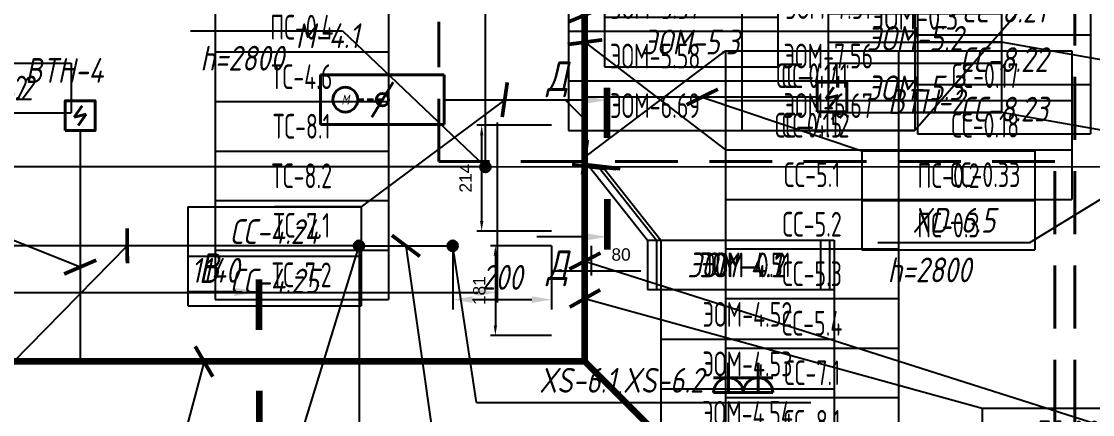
# Model space of a CAD drawing. Header units: millimetres. Extents: x -8189 to 16488, y -6763 to 17206.
# Drawn here: x 11459 to 13625, y 9929 to 10723 of the extents above; entities that cross this region are included whole.
import ezdxf
from ezdxf.enums import TextEntityAlignment as Align

# ---------------------------------------------------------------- set-up
doc = ezdxf.new("R2010")
doc.units = ezdxf.units.MM
doc.linetypes.add('DASHED', pattern=[19.05, 12.7, -6.35])
for name, color, linetype in [('02 Розетки', 7, 'Continuous'), ('03 Стационарное ЭО', 7, 'Continuous'), ('04 Освещение', 7, 'Continuous'), ('05 Слаботочка', 7, 'Continuous'), ('06 Авт-ка климата', 7, 'Continuous'), ('07 Авт-ка общая', 7, 'Continuous'), ('08 Пож. и техн. сигн.', 7, 'Continuous'), ('12 Трассы и коробки 220', 7, 'Continuous'), ('13 Трассы и коробки слаботочки', 7, 'Continuous'), ('14 Лотки', 7, 'Continuous')]:
    doc.layers.add(name, color=color, linetype=linetype)
doc.layers.add('11 Привязка размеры', color=7, linetype='Continuous', plot=False)
doc.styles.add('GOST typeA', font='GOST_A.TTF')
doc.styles.get("Standard").update_dxf_attribs({"font": 'arial.ttf'})
doc.styles.add('ГОСТ-ISOCPEUR', font='isocpeui.ttf', dxfattribs={"width": 0.8})
doc.linetypes.add('220V_LINE', pattern='A,0.2,-0.05,["~220V",Standard,S=0.1,R=0,X=0,Y=-0.05],-0.4,0.1', length=0.75)
doc.dimstyles.new('ISO-25', dxfattribs={"dimtxt": 2.5, "dimasz": 2.5, "dimexe": 1.25, "dimexo": 0.625, "dimtad": 1, "dimtxsty": 'Standard', "dimcen": 2.5, "dimadec": 0, "dimazin": 0, "dimtfac": 1, "dimtmove": 0, "dimatfit": 3, "dimfxl": 1, "dimarcsym": 0})

# ---------------------------------------------------------------- blocks, each defined once
blk = doc.blocks.new('дроссель d100')
at = {"color": 0, "lineweight": -2}
for p, q in [((0, 0), (0, 100)), ((0, 100), (250, 100)), ((250, 100), (250, 0)), ((103.4, 14.7), (146.6, 85.3)), ((250, 0), (0, 0))]:
    blk.add_line(p, q, dxfattribs=at)
at = {"color": 0, "linetype": 'DASHED', "lineweight": -2}
blk.add_line((75, 50), (125, 50), dxfattribs=at)
at = {"color": 0, "lineweight": -2}
for centre, radius in [((50, 50), 25), ((125, 50), 12.5)]:
    blk.add_circle(centre, radius, dxfattribs=at)
at = {"color": 0, "lineweight": -2, "style": 'ГОСТ-ISOCPEUR', "width": 0.8}
blk.add_text('M', height=20, dxfattribs=at).set_placement((50, 50), align=Align.MIDDLE_CENTER)
blk = doc.blocks.new('дымовой')
at = {"color": 0, "lineweight": -2}
for p, q in [((-1.3, 2.5), (-2.11, 1.35)), ((-2.11, 1.35), (-0.89, 1.65)), ((-0.89, 1.65), (-1.71, 0.5))]:
    blk.add_line(p, q, dxfattribs=at)
blk.add_lwpolyline([(-3, 0), (-3, 3), (0, 3), (0, 0)], close=True, dxfattribs=at)
blk = doc.blocks.new('*D135')
at = {"layer": '11 Привязка размеры', "color": 0, "lineweight": -2}
for p, q in [((12331.2, 10270.1), (12331.2, 10141.5)), ((12531.2, 10270.1), (12531.2, 10141.5)), ((12371.2, 10161.5), (12491.2, 10161.5))]:
    blk.add_line(p, q, dxfattribs=at)
at = {"layer": '11 Привязка размеры', "color": 0}
for points in [[(12371.2, 10168.2), (12371.2, 10154.9), (12331.2, 10161.5)], [(12491.2, 10154.9), (12491.2, 10168.2), (12531.2, 10161.5)]]:
    blk.add_solid(points, dxfattribs=at)
at = {"layer": 'Defpoints', "color": 0}
for p in [(12331.2, 10270.1), (12531.2, 10270.1), (12531.2, 10161.5)]:
    blk.add_point(p, dxfattribs=at)
at = {"layer": '11 Привязка размеры', "color": 0, "insert": (12431.2, 10206.5), "char_height": 50, "attachment_point": 5, "style": 'ГОСТ-ISOCPEUR'}
blk.add_mtext('200', dxfattribs=at)
blk = doc.blocks.new('розетка скрытая трехполюсная')
at = {"color": 0, "lineweight": -2}
for p, q in [((0, 0), (0, 3)), ((-1.5, 1.5), (1.5, 1.5)), ((-1.5, 0), (1.5, 0))]:
    blk.add_line(p, q, dxfattribs=at)
blk.add_arc((0, 0), 1.5, 0, 180, dxfattribs=at)
blk = doc.blocks.new('*D152')
at = {"layer": '11 Привязка размеры', "color": 0, "lineweight": -2}
for p, q in [((11281.2, 10518.9), (11281.2, 10155.8)), ((12421.2, 10518.9), (12421.2, 10155.8)), ((11321.2, 10175.8), (12381.2, 10175.8))]:
    blk.add_line(p, q, dxfattribs=at)
at = {"layer": '11 Привязка размеры', "color": 0}
for points in [[(11321.2, 10182.4), (11321.2, 10169.1), (11281.2, 10175.8)], [(12381.2, 10169.1), (12381.2, 10182.4), (12421.2, 10175.8)]]:
    blk.add_solid(points, dxfattribs=at)
at = {"layer": 'Defpoints', "color": 0}
for p in [(11281.2, 10518.9), (12421.2, 10518.9), (12421.2, 10175.8)]:
    blk.add_point(p, dxfattribs=at)
at = {"layer": '11 Привязка размеры', "color": 0, "insert": (11851.2, 10220.8), "char_height": 50, "attachment_point": 5, "style": 'ГОСТ-ISOCPEUR'}
blk.add_mtext('1140', dxfattribs=at)
blk = doc.blocks.new('*T229')
at = {"layer": '02 Розетки', "color": 0, "lineweight": -2}
for p, q in [((0, 0), (350, 0)), ((0, 0), (0, -700)), ((350, 0), (350, -700)), ((0, -100), (350, -100)), ((0, -200), (350, -200)), ((0, -300), (350, -300)), ((0, -400), (350, -400)), ((0, -500), (350, -500)), ((0, -600), (350, -600)), ((0, -700), (350, -700))]:
    blk.add_line(p, q, dxfattribs=at)
at = {"layer": '02 Розетки', "color": 0, "char_height": 50, "width": 330, "attachment_point": 5, "style": 'ГОСТ-ISOCPEUR'}
for s, insert in [('{ЭОМ-6.9}', (175, -50)), ('{ЭОМ-7.1}', (175, -150)), ('{ЭОМ-7.2}', (175, -250)), ('{ЭОМ-7.3}', (175, -350)), ('{ЭОМ-5.1}', (175, -450)), ('{ЭОМ-5.2}', (175, -550)), ('{ЭОМ-5.3}', (175, -650))]:
    blk.add_mtext(s, dxfattribs=dict(at, insert=insert))
blk = doc.blocks.new('*T230')
at = {"layer": '02 Розетки', "color": 0, "lineweight": -2}
for p, q in [((0, 0), (350, 0)), ((0, 0), (0, -700)), ((350, 0), (350, -700)), ((0, -100), (350, -100)), ((0, -200), (350, -200)), ((0, -300), (350, -300)), ((0, -400), (350, -400)), ((0, -500), (350, -500)), ((0, -600), (350, -600)), ((0, -700), (350, -700))]:
    blk.add_line(p, q, dxfattribs=at)
at = {"layer": '02 Розетки', "color": 0, "char_height": 50, "width": 330, "attachment_point": 5, "style": 'ГОСТ-ISOCPEUR'}
for s, insert in [('{ЭОМ-6.9}', (175, -50)), ('{ЭОМ-7.1}', (175, -150)), ('{ЭОМ-7.2}', (175, -250)), ('{ЭОМ-7.3}', (175, -350)), ('{ЭОМ-5.1}', (175, -450)), ('{ЭОМ-5.2}', (175, -550)), ('{ЭОМ-5.3}', (175, -650))]:
    blk.add_mtext(s, dxfattribs=dict(at, insert=insert))
blk = doc.blocks.new('*T234')
at = {"layer": '02 Розетки', "color": 0, "lineweight": -2}
for p, q in [((0, 0), (350, 0)), ((0, 0), (0, -100)), ((350, 0), (350, -100)), ((0, -100), (350, -100))]:
    blk.add_line(p, q, dxfattribs=at)
at = {"layer": '02 Розетки', "color": 0, "insert": (175, -50), "char_height": 50, "width": 330, "attachment_point": 5, "style": 'ГОСТ-ISOCPEUR'}
blk.add_mtext('{ЭОМ-4.1}', dxfattribs=at)
blk = doc.blocks.new('*T235')
at = {"layer": '02 Розетки', "color": 0, "lineweight": -2}
for p, q in [((0, 0), (350, 0)), ((0, 0), (0, -100)), ((350, 0), (350, -100)), ((0, -100), (350, -100))]:
    blk.add_line(p, q, dxfattribs=at)
at = {"layer": '02 Розетки', "color": 0, "insert": (175, -50), "char_height": 50, "width": 330, "attachment_point": 5, "style": 'ГОСТ-ISOCPEUR'}
blk.add_mtext('{ЭОМ-4.2}', dxfattribs=at)
blk = doc.blocks.new('*T292')
at = {"layer": '03 Стационарное ЭО', "color": 0, "lineweight": -2}
for p, q in [((0, 0), (350, 0)), ((0, 0), (0, -100)), ((350, 0), (350, -100)), ((0, -100), (350, -100))]:
    blk.add_line(p, q, dxfattribs=at)
at = {"layer": '03 Стационарное ЭО', "color": 0, "insert": (175, -50), "char_height": 50, "width": 330, "attachment_point": 5, "style": 'GOST typeA'}
blk.add_mtext('{\\W0.9;ЭОМ-0.3}', dxfattribs=at)
blk = doc.blocks.new('*T297')
at = {"layer": '03 Стационарное ЭО', "color": 0, "lineweight": -2}
for p, q in [((0, 0), (350, 0)), ((0, 0), (0, -100)), ((350, 0), (350, -100)), ((0, -100), (350, -100))]:
    blk.add_line(p, q, dxfattribs=at)
at = {"layer": '03 Стационарное ЭО', "color": 0, "insert": (175, -50), "char_height": 50, "width": 330, "attachment_point": 5, "style": 'GOST typeA'}
blk.add_mtext('{\\W0.9;ЭОМ-0.2}', dxfattribs=at)
blk = doc.blocks.new('*T298')
at = {"layer": '03 Стационарное ЭО', "color": 0, "lineweight": -2}
for p, q in [((0, 0), (350, 0)), ((0, 0), (0, -100)), ((350, 0), (350, -100)), ((0, -100), (350, -100))]:
    blk.add_line(p, q, dxfattribs=at)
at = {"layer": '03 Стационарное ЭО', "color": 0, "insert": (175, -50), "char_height": 50, "width": 330, "attachment_point": 5, "style": 'GOST typeA'}
blk.add_mtext('{\\W0.9;ЭОМ-0.2}', dxfattribs=at)
blk = doc.blocks.new('*T359')
at = {"layer": '04 Освещение', "color": 0, "lineweight": -2}
for p, q in [((0, 0), (350, 0)), ((0, 0), (0, -500)), ((350, 0), (350, -500)), ((0, -100), (350, -100)), ((0, -200), (350, -200)), ((0, -300), (350, -300)), ((0, -400), (350, -400)), ((0, -500), (350, -500))]:
    blk.add_line(p, q, dxfattribs=at)
at = {"layer": '04 Освещение', "color": 0, "char_height": 50, "width": 330, "attachment_point": 5, "style": 'GOST typeA'}
for s, insert in [('{\\W0.8;ЭОМ-6.54}', (175, -50)), ('{\\W0.8;ЭОМ-6.61}', (175, -150)), ('{\\W0.8;ЭОМ-7.51}', (175, -250)), ('{\\W0.8;ЭОМ-7.56}', (175, -350)), ('{\\W0.8;ЭОМ-6.67}', (175, -450))]:
    blk.add_mtext(s, dxfattribs=dict(at, insert=insert))
blk = doc.blocks.new('*T363')
at = {"layer": '04 Освещение', "color": 0, "lineweight": -2}
for p, q in [((0, 0), (350, 0)), ((0, 0), (0, -600)), ((350, 0), (350, -600)), ((0, -100), (350, -100)), ((0, -200), (350, -200)), ((0, -300), (350, -300)), ((0, -400), (350, -400)), ((0, -500), (350, -500)), ((0, -600), (350, -600))]:
    blk.add_line(p, q, dxfattribs=at)
at = {"layer": '04 Освещение', "color": 0, "char_height": 50, "width": 330, "attachment_point": 5, "style": 'GOST typeA'}
for s, insert in [('{\\W0.8;ЭОМ-4.51}', (175, -50)), ('{\\W0.8;ЭОМ-4.52}', (175, -150)), ('{\\W0.8;ЭОМ-4.53}', (175, -250)), ('{\\W0.8;ЭОМ-4.54}', (175, -350)), ('{\\W0.8;ЭОМ-4.58}', (175, -450)), ('{\\W0.8;ЭОМ-4.60}', (175, -550))]:
    blk.add_mtext(s, dxfattribs=dict(at, insert=insert))
blk = doc.blocks.new('*T426')
at = {"layer": '04 Освещение', "color": 0, "lineweight": -2}
for p, q in [((0, 0), (350, 0)), ((0, 0), (0, -500)), ((350, 0), (350, -500)), ((0, -100), (350, -100)), ((0, -200), (350, -200)), ((0, -300), (350, -300)), ((0, -400), (350, -400)), ((0, -500), (350, -500))]:
    blk.add_line(p, q, dxfattribs=at)
at = {"layer": '04 Освещение', "color": 0, "char_height": 50, "width": 330, "attachment_point": 5, "style": 'GOST typeA'}
for s, insert in [('{\\W0.8;ЭОМ-5.51}', (175, -50)), ('{\\W0.8;ЭОМ-5.52}', (175, -150)), ('{\\W0.8;ЭОМ-5.57}', (175, -250)), ('{\\W0.8;ЭОМ-5.58}', (175, -350)), ('{\\W0.8;ЭОМ-6.69}', (175, -450))]:
    blk.add_mtext(s, dxfattribs=dict(at, insert=insert))
blk = doc.blocks.new('*T489')
at = {"layer": '07 Авт-ка общая', "color": 0, "lineweight": -2}
for p, q in [((0, 0), (350, 0)), ((0, 0), (0, -200)), ((350, 0), (350, -200)), ((0, -100), (350, -100)), ((0, -200), (350, -200))]:
    blk.add_line(p, q, dxfattribs=at)
at = {"layer": '07 Авт-ка общая', "color": 0, "char_height": 50, "width": 330, "attachment_point": 5, "style": 'GOST typeA'}
for s, insert in [('{\\W0.8;СС-0.111}', (175, -50)), ('{\\W0.8;СС-0.112}', (175, -150))]:
    blk.add_mtext(s, dxfattribs=dict(at, insert=insert))
blk = doc.blocks.new('*T607')
at = {"layer": '06 Авт-ка климата', "color": 0, "lineweight": -2}
for p, q in [((0, 0), (350, 0)), ((0, 0), (0, -200)), ((350, 0), (350, -200)), ((0, -100), (350, -100)), ((0, -200), (350, -200))]:
    blk.add_line(p, q, dxfattribs=at)
at = {"layer": '06 Авт-ка климата', "color": 0, "char_height": 50, "width": 330, "attachment_point": 5, "style": 'ГОСТ-ISOCPEUR'}
for s, insert in [('{СС-4.24}', (175, -50)), ('{СС-4.25}', (175, -150))]:
    blk.add_mtext(s, dxfattribs=dict(at, insert=insert))
blk = doc.blocks.new('*T608')
at = {"layer": '06 Авт-ка климата', "color": 0, "lineweight": -2}
for p, q in [((0, 0), (350, 0)), ((0, 0), (0, -300)), ((350, 0), (350, -300)), ((0, -100), (350, -100)), ((0, -200), (350, -200)), ((0, -300), (350, -300))]:
    blk.add_line(p, q, dxfattribs=at)
at = {"layer": '06 Авт-ка климата', "color": 0, "char_height": 50, "width": 330, "attachment_point": 5, "style": 'ГОСТ-ISOCPEUR'}
for s, insert in [('{СС-8.21}', (175, -50)), ('{СС-8.22}', (175, -150)), ('{СС-8.23}', (175, -250))]:
    blk.add_mtext(s, dxfattribs=dict(at, insert=insert))
blk = doc.blocks.new('*T663')
at = {"layer": '05 Слаботочка', "color": 0, "lineweight": -2}
for p, q in [((0, 0), (350, 0)), ((0, 0), (0, -800)), ((350, 0), (350, -800)), ((0, -100), (350, -100)), ((0, -200), (350, -200)), ((0, -300), (350, -300)), ((0, -400), (350, -400)), ((0, -500), (350, -500)), ((0, -600), (350, -600)), ((0, -700), (350, -700)), ((0, -800), (350, -800))]:
    blk.add_line(p, q, dxfattribs=at)
at = {"layer": '05 Слаботочка', "color": 0, "char_height": 50, "width": 330, "attachment_point": 5, "style": 'GOST typeA'}
for s, insert in [('{\\W0.8;СС-4.4}', (175, -50)), ('{\\W0.8;СС-4.5}', (175, -150)), ('{\\W0.8;СС-5.1}', (175, -250)), ('{\\W0.8;СС-5.2}', (175, -350)), ('{\\W0.8;СС-5.3}', (175, -450)), ('{\\W0.8;СС-5.4}', (175, -550)), ('{\\W0.8;СС-7.1}', (175, -650)), ('{\\W0.8;СС-8.1}', (175, -750))]:
    blk.add_mtext(s, dxfattribs=dict(at, insert=insert))
blk = doc.blocks.new('*T682')
at = {"layer": '05 Слаботочка', "color": 0, "lineweight": -2}
for p, q in [((0, 0), (350, 0)), ((0, 0), (0, -300)), ((350, 0), (350, -300)), ((0, -100), (350, -100)), ((0, -200), (350, -200)), ((0, -300), (350, -300))]:
    blk.add_line(p, q, dxfattribs=at)
at = {"layer": '05 Слаботочка', "color": 0, "char_height": 50, "width": 330, "attachment_point": 5, "style": 'GOST typeA'}
for s, insert in [('{\\W0.8;СС-0.17}', (175, -50)), ('{\\W0.8;СС-0.18}', (175, -150)), ('{\\W0.8;СС-0.33}', (175, -250))]:
    blk.add_mtext(s, dxfattribs=dict(at, insert=insert))
blk = doc.blocks.new('*T717')
at = {"layer": '08 Пож. и техн. сигн.', "color": 0, "lineweight": -2}
for p, q in [((0, 0), (350, 0)), ((0, 0), (0, -700)), ((350, 0), (350, -700)), ((0, -100), (350, -100)), ((0, -200), (350, -200)), ((0, -300), (350, -300)), ((0, -400), (350, -400)), ((0, -500), (350, -500)), ((0, -600), (350, -600)), ((0, -700), (350, -700))]:
    blk.add_line(p, q, dxfattribs=at)
at = {"layer": '08 Пож. и техн. сигн.', "color": 0, "char_height": 50, "width": 330, "attachment_point": 5, "style": 'GOST typeA'}
for s, insert in [('{\\W0.8;ПС-0.2}', (175, -50)), ('{\\W0.8;ПС-0.4}', (175, -150)), ('{\\W0.8;ТС-4.6}', (175, -250)), ('{\\W0.8;ТС-8.1}', (175, -350)), ('{\\W0.8;ТС-8.2}', (175, -450)), ('{\\W0.8;ТС-7.1}', (175, -550)), ('{\\W0.8;ТС-7.2}', (175, -650))]:
    blk.add_mtext(s, dxfattribs=dict(at, insert=insert))
blk = doc.blocks.new('*T739')
at = {"layer": '08 Пож. и техн. сигн.', "color": 0, "lineweight": -2}
for p, q in [((0, 0), (350, 0)), ((0, 0), (0, -200)), ((350, 0), (350, -200)), ((0, -100), (350, -100)), ((0, -200), (350, -200))]:
    blk.add_line(p, q, dxfattribs=at)
at = {"layer": '08 Пож. и техн. сигн.', "color": 0, "char_height": 50, "width": 330, "attachment_point": 5, "style": 'GOST typeA'}
for s, insert in [('{\\W0.8;ПС-0.2}', (175, -50)), ('{\\W0.8;ПС-0.3}', (175, -150))]:
    blk.add_mtext(s, dxfattribs=dict(at, insert=insert))
blk = doc.blocks.new('*T740')
at = {"layer": '08 Пож. и техн. сигн.', "color": 0, "lineweight": -2}
for p, q in [((0, 0), (350, 0)), ((0, 0), (0, -700)), ((350, 0), (350, -700)), ((0, -100), (350, -100)), ((0, -200), (350, -200)), ((0, -300), (350, -300)), ((0, -400), (350, -400)), ((0, -500), (350, -500)), ((0, -600), (350, -600)), ((0, -700), (350, -700))]:
    blk.add_line(p, q, dxfattribs=at)
at = {"layer": '08 Пож. и техн. сигн.', "color": 0, "char_height": 50, "width": 330, "attachment_point": 5, "style": 'GOST typeA'}
for s, insert in [('{\\W0.8;ПС-0.3}', (175, -50)), ('{\\W0.8;ПС-0.4}', (175, -150)), ('{\\W0.8;ТС-4.6}', (175, -250)), ('{\\W0.8;ТС-8.1}', (175, -350)), ('{\\W0.8;ТС-8.2}', (175, -450)), ('{\\W0.8;ТС-7.1}', (175, -550)), ('{\\W0.8;ТС-7.2}', (175, -650))]:
    blk.add_mtext(s, dxfattribs=dict(at, insert=insert))
blk = doc.blocks.new('*D808')
at = {"layer": '14 Лотки', "color": 0, "lineweight": -2}
for p, q in [((12531.2, 10513.6), (12379.8, 10513.6)), ((12389.8, 10320.1), (12389.8, 10493.6)), ((12531.2, 10300.1), (12379.8, 10300.1))]:
    blk.add_line(p, q, dxfattribs=at)
at = {"layer": '14 Лотки', "color": 0}
for points in [[(12393.1, 10493.6), (12386.5, 10493.6), (12389.8, 10513.6)], [(12386.5, 10320.1), (12393.1, 10320.1), (12389.8, 10300.1)]]:
    blk.add_solid(points, dxfattribs=at)
at = {"layer": 'Defpoints', "color": 0}
for p in [(12389.8, 10513.6), (12531.2, 10513.6), (12531.2, 10300.1)]:
    blk.add_point(p, dxfattribs=at)
at = {"layer": '14 Лотки', "color": 0, "insert": (12357.3, 10406.9), "char_height": 25, "attachment_point": 5, "rotation": 90}
blk.add_mtext('214', dxfattribs=at)
blk = doc.blocks.new('*D810')
at = {"layer": '14 Лотки', "color": 0, "lineweight": -2}
for p, q in [((12531.2, 10270.1), (12531.2, 10210)), ((12611.2, 10270.1), (12611.2, 10210)), ((12531.2, 10220), (12711.7, 10220)), ((12551.2, 10220), (12591.2, 10220))]:
    blk.add_line(p, q, dxfattribs=at)
at = {"layer": '14 Лотки', "color": 0}
for points in [[(12551.2, 10223.4), (12551.2, 10216.7), (12531.2, 10220)], [(12591.2, 10216.7), (12591.2, 10223.4), (12611.2, 10220)]]:
    blk.add_solid(points, dxfattribs=at)
at = {"layer": 'Defpoints', "color": 0}
for p in [(12531.2, 10270.1), (12611.2, 10270.1), (12611.2, 10220)]:
    blk.add_point(p, dxfattribs=at)
at = {"layer": '14 Лотки', "color": 0, "insert": (12671.5, 10252.5), "char_height": 25, "attachment_point": 5}
blk.add_mtext('80', dxfattribs=at)
blk = doc.blocks.new('*D811')
at = {"layer": '14 Лотки', "color": 0, "lineweight": -2}
for p, q in [((12531.2, 10270.1), (12407.4, 10270.1)), ((12417.4, 10250.1), (12417.4, 10109.3)), ((12531.2, 10089.3), (12407.4, 10089.3))]:
    blk.add_line(p, q, dxfattribs=at)
at = {"layer": '14 Лотки', "color": 0}
for points in [[(12420.8, 10250.1), (12414.1, 10250.1), (12417.4, 10270.1)], [(12414.1, 10109.3), (12420.8, 10109.3), (12417.4, 10089.3)]]:
    blk.add_solid(points, dxfattribs=at)
at = {"layer": 'Defpoints', "color": 0}
for p in [(12531.2, 10270.1), (12417.4, 10089.3), (12531.2, 10089.3)]:
    blk.add_point(p, dxfattribs=at)
at = {"layer": '14 Лотки', "color": 0, "insert": (12384.9, 10179.7), "char_height": 25, "attachment_point": 5, "rotation": 90}
blk.add_mtext('181', dxfattribs=at)

msp = doc.modelspace()

# ---------------------------------------------------------------- hatches: boundary and pattern name
at = {"layer": '02 Розетки'}
msp.add_hatch(color=256, dxfattribs=at).paths.add_polyline_path([(12321.2, 10270.1, 1), (12341.2, 10270.1, 1)])
at = {"layer": '12 Трассы и коробки 220'}
for points in [[(12387.3, 10429.5, 1), (12407.3, 10429.5, 1)], [(12131.9, 10270.1, 1), (12151.9, 10270.1, 1)]]:
    msp.add_hatch(color=256, dxfattribs=at).paths.add_polyline_path(points)

# ---------------------------------------------------------------- linework, layer by layer
at = {"layer": '02 Розетки'}
for q in [(12331.2, 10270.1), (13055.2, 9953.7)]:
    msp.add_line((12379, 9953.7), q, dxfattribs=at)
at = {"layer": '02 Розетки', "linetype": '220V_LINE', "ltscale": 200, "flags": 128}
for points in [[(12141.9, 10270.1), (10551.7, 10270.1)], [(12141.9, 10270.1), (12331.2, 10270.1)]]:
    msp.add_lwpolyline(points, dxfattribs=at)
at = {"layer": '02 Розетки', "lineweight": 40}
msp.add_circle((12331.2, 10270.1), 10, dxfattribs=at)
at = {"layer": '06 Авт-ка климата', "linetype": 'DASHED', "lineweight": 40, "ltscale": 10}
for points in [[(13588.5, 8769.7), (13588.5, 10861.8), (13588.5, 13571.7)], [(13548.5, 8769.7), (13548.5, 10440.2), (12303, 10440.2), (12303, 10722.4)]]:
    msp.add_lwpolyline(points, dxfattribs=at)
at = {"layer": '06 Авт-ка климата'}
msp.add_lwpolyline([(12314.2, 10565.3), (12558.5, 10565.3), (12598.5, 10525.3)], dxfattribs=at)
at = {"layer": '08 Пож. и техн. сигн.', "color": 1}
for p, q in [((13067.9, 10570.7), (12598.5, 10570.7)), ((11578.2, 10503), (11578.2, 10036.5))]:
    msp.add_line(p, q, dxfattribs=at)
at = {"layer": '12 Трассы и коробки 220'}
for p, q in [((11801.1, 10704.1), (12108.4, 10704.1)), ((12108.4, 10704.1), (12397.3, 10429.5)), ((12593.2, 10564.4), (12501.1, 10564.4)), ((13497.8, 10276.7), (13682, 10389.5)), ((12593.2, 10288.3), (12501.1, 10288.3)), ((11989.1, 9773.7), (12141.9, 10270.1)), ((13190.4, 10276.7), (13497.8, 10276.7))]:
    msp.add_line(p, q, dxfattribs=at)
at = {"layer": '12 Трассы и коробки 220', "lineweight": 100}
for p, q in [((12643.2, 10488), (12643.2, 10589.5)), ((12643.2, 10364.7), (12643.2, 10263.1))]:
    msp.add_line(p, q, dxfattribs=at)
at = {"layer": '12 Трассы и коробки 220', "linetype": '220V_LINE', "ltscale": 200, "flags": 128}
for points in [[(12397.3, 10429.5), (12397.3, 11630.4), (12451.2, 11630.4), (12397.3, 11677.6), (12397.3, 13930.3), (12451.2, 13930.3)], [(12397.3, 10429.5), (10726.2, 10429.5), (10726.2, 10380.1), (10676.9, 10429.5), (9021.2, 10429.5), (9021.2, 11630.4), (8951.2, 11630.4)], [(12397.3, 10429.5), (13642.1, 10430.6), (13682, 10389.5)], [(12141.9, 10270.1), (12141.9, 8727.4), (12181.9, 8687.4)]]:
    msp.add_lwpolyline(points, dxfattribs=at)
at = {"layer": '12 Трассы и коробки 220', "lineweight": 40}
for centre in [(12397.3, 10429.5), (12141.9, 10270.1)]:
    msp.add_circle(centre, 10, dxfattribs=at)
at = {"layer": '12 Трассы и коробки 220'}
for points in [[(12593.2, 10572.7), (12643.2, 10564.4), (12593.2, 10556)], [(12593.2, 10279.9), (12643.2, 10288.3), (12593.2, 10296.6)]]:
    msp.add_solid(points, dxfattribs=at)
at = {"layer": '13 Трассы и коробки слаботочки', "lineweight": 100}
for p, q in [((11939.7, 10100.7), (11939.7, 10202.3)), ((11939.7, 9977.4), (11939.7, 9875.9))]:
    msp.add_line(p, q, dxfattribs=at)
at = {"layer": '13 Трассы и коробки слаботочки'}
msp.add_line((11889.7, 10177.1), (11797.6, 10177.1), dxfattribs=at)
at = {"layer": '13 Трассы и коробки слаботочки', "lineweight": 100}
for points in [[(12598.5, 10036.5), (12598.5, 13128.9), (12892.8, 13423.2), (12892.8, 16072.6)], [(13150.1, 8746.4), (13150.1, 9484.9), (12598.5, 10036.5), (9337.6, 10036.5), (8871.2, 9570.1), (4491.2, 9570.1)]]:
    msp.add_lwpolyline(points, dxfattribs=at)
at = {"layer": '13 Трассы и коробки слаботочки'}
msp.add_solid([(11889.7, 10185.5), (11939.7, 10177.1), (11889.7, 10168.8)], dxfattribs=at)

# ---------------------------------------------------------------- block references
for name, p in [('*T230', (12638.1, 11331.7)), ('*T229', (13090.3, 11239.1)), ('*T426', (12565.5, 11003.3)), ('*T359', (12915.5, 11003.3)), ('*T740', (11851.2, 10861.6)), ('*T608', (13270.7, 10796.1)), ('*T292', (13090.3, 10781.5)), ('*T489', (12882.6, 10663.8)), ('*T663', (12882.6, 10663.8)), ('*T682', (13232.6, 10663.8)), ('*T235', (11210, 10638.7)), ('*T298', (11210, 10638.7)), ('*T739', (13158.2, 10462)), ('*T607', (11796.1, 10349)), ('*T234', (12724.8, 10281.7)), ('*T297', (12743.1, 10281.7)), ('*T363', (12752, 10281.7)), ('*T717', (13401.4, 9942.4))]:
    msp.add_blockref(name, p)
at = {"layer": '02 Розетки', "color": 1, "lineweight": 40, "xscale": 20, "yscale": 20, "zscale": 20}
for p in [(12888.4, 9973.7), (12948.4, 9973.7)]:
    msp.add_blockref('розетка скрытая трехполюсная', p, dxfattribs=at)
at = {"layer": '06 Авт-ка климата', "lineweight": 40, "rotation": 360}
msp.add_blockref('дроссель d100', (12064.2, 10515.3), dxfattribs=at)
at = {"layer": '08 Пож. и техн. сигн.', "color": 1, "lineweight": 40, "xscale": 20, "yscale": 20, "zscale": 20}
for p in [(13127.9, 10540.7), (11608.2, 10503)]:
    msp.add_blockref('дымовой', p, dxfattribs=at)

# ---------------------------------------------------------------- texts
at = {"layer": '02 Розетки', "linetype": 'Continuous', "style": 'ГОСТ-ISOCPEUR', "width": 0.8}
msp.add_text('XS-6.1,XS-6.2', height=50, dxfattribs=at).set_placement((12838.4, 9973.7), align=Align.RIGHT)
at = {"layer": '06 Авт-ка климата', "linetype": 'Continuous', "style": 'ГОСТ-ISOCPEUR', "width": 0.8}
msp.add_text('M-4.1', height=50, dxfattribs=at).set_placement((12142.3, 10669.4), align=Align.RIGHT)
at = {"layer": '08 Пож. и техн. сигн.', "linetype": 'Continuous', "style": 'ГОСТ-ISOCPEUR', "width": 0.8}
for s, p in [('BTH-4', (11624.9, 10599.3)), ('BTH-2', (13365.5, 10536.6))]:
    msp.add_text(s, height=50, dxfattribs=at).set_placement(p, align=Align.RIGHT)
at = {"layer": '12 Трассы и коробки 220', "linetype": 'Continuous', "style": 'ГОСТ-ISOCPEUR', "width": 0.8}
for s, height, p in [('h=2800', 50, (11821.1, 10624)), ('Д', 60, (12521.3, 10582.5)), ('XD-6.5', 50, (13260.4, 10296.7)), ('Д', 60, (12521.3, 10200.9)), ('h=2800', 50, (13210.4, 10196.6))]:
    msp.add_text(s, height=height, dxfattribs=at).set_placement(p)
at = {"layer": '13 Трассы и коробки слаботочки', "linetype": 'Continuous', "style": 'ГОСТ-ISOCPEUR', "width": 0.8}
msp.add_text('В', height=60, dxfattribs=at).set_placement((11817.8, 10195.3))

# ---------------------------------------------------------------- dimensions: what is measured, and where the dimension line sits
at = {"layer": '11 Привязка размеры'}
dim = msp.add_linear_dim(base=(12421.2, 10175.8), p1=(11281.2, 10518.9), p2=(12421.2, 10518.9), dimstyle='ISO-25', override={"dimtxt": 50, "dimasz": 40, "dimexe": 20, "dimexo": 0, "dimgap": 20, "dimdec": 0, "dimtxsty": 'ГОСТ-ISOCPEUR'}, dxfattribs=at)
dim.commit()
dim.dimension.update_dxf_attribs({"geometry": '*D152', "text_midpoint": (11851.2, 10175.8), "dimtype": 160})
dim = msp.add_linear_dim(base=(12531.2, 10161.5), p1=(12331.2, 10270.1), p2=(12531.2, 10270.1), dimstyle='ISO-25', override={"dimtxt": 50, "dimasz": 40, "dimexe": 20, "dimexo": 0, "dimgap": 20, "dimdec": 0, "dimtxsty": 'ГОСТ-ISOCPEUR'}, dxfattribs=at)
dim.commit()
dim.dimension.update_dxf_attribs({"geometry": '*D135', "text_midpoint": (12431.2, 10206.5)})
at = {"layer": '14 Лотки'}
for base, p1, p2, picture, middle in [((12389.7870491, 10513.6152621), (12531.2344026, 10300.1152621), (12531.2344026, 10513.6152621), '*D808', (12357.2870491, 10406.8652621)), ((12417.4, 10089.3), (12531.2, 10270.1), (12531.2, 10089.3), '*D811', (12384.9, 10179.7))]:
    dim = msp.add_linear_dim(base=base, p1=p1, p2=p2, angle=90, dimstyle='ISO-25', override={"dimtxt": 25, "dimasz": 20, "dimexe": 10, "dimexo": 0, "dimgap": 20, "dimdec": 0}, dxfattribs=at)
    dim.commit()
    dim.dimension.update_dxf_attribs({"geometry": picture, "text_midpoint": middle})
dim = msp.add_linear_dim(base=(12611.2, 10220), p1=(12531.2, 10270.1), p2=(12611.2, 10270.1), dimstyle='ISO-25', override={"dimtxt": 25, "dimasz": 20, "dimexe": 10, "dimexo": 0, "dimgap": 20, "dimdec": 0}, dxfattribs=at)
dim.commit()
dim.dimension.update_dxf_attribs({"geometry": '*D810', "text_midpoint": (12671.5, 10252.5)})

# ---------------------------------------------------------------- leaders
at = {"layer": '02 Розетки'}
for points in [[(13682, 10496.3), (13440.3, 10539.1), (13265.3, 10539.1)], [(12607.5, 10430), (12724.8, 10281.7), (12884.7, 10281.7)], [(11673.3, 10270.1), (11354.6, 9945.7), (11164.5, 9945.7)], [(12236.6, 10270.1), (12318.9, 9690.7), (12478.7, 9690.7)]]:
    msp.add_leader(points, dimstyle='ISO-25', override={"dimasz": 50, "dimgap": 1, "dimtad": 0, "dimldrblk": 'ArchTick'}, dxfattribs=at)
at = {"layer": '03 Стационарное ЭО'}
for points in [[(13682, 10638.7), (13440.3, 10681.5), (13265.3, 10681.5)], [(12625.8, 10430), (12743.1, 10281.7), (12903, 10281.7)]]:
    msp.add_leader(points, dimstyle='ISO-25', override={"dimasz": 50, "dimgap": 1, "dimtad": 0, "dimldrblk": 'ArchTick'}, dxfattribs=at)
at = {"layer": '04 Освещение'}
for points in [[(13682, 10980.3), (13265.5, 10503.3), (13012, 10503.3)], [(12634.7, 10430), (12752, 10281.7), (12911.9, 10281.7)]]:
    msp.add_leader(points, dimstyle='ISO-25', override={"dimasz": 50, "dimgap": 1, "dimtad": 0, "dimldrblk": 'ArchTick'}, dxfattribs=at)
at = {"layer": '05 Слаботочка'}
msp.add_leader([(12598.5, 10449.1), (12882.6, 10663.8), (13057.6, 10663.8)], dimstyle='ISO-25', override={"dimasz": 50, "dimgap": 1, "dimtad": 0, "dimldrblk": 'ArchTick'}, dxfattribs=at)
at = {"layer": '06 Авт-ка климата'}
for points in [[(12598.5, 10736.2), (12240.1, 10884.5), (12065.1, 10884.5)], [(12436.4, 10565.3), (12146.1, 10349), (11971.1, 10349)], [(12598.5, 10239.4), (14566.5, 9613.6), (14741.5, 9613.6)]]:
    msp.add_leader(points, dimstyle='ISO-25', override={"dimasz": 50, "dimgap": 1, "dimtad": 0, "dimldrblk": 'ArchTick'}, dxfattribs=at)
at = {"layer": '07 Авт-ка общая'}
msp.add_leader([(12598.5, 10681.4), (12882.6, 10463.8), (13057.6, 10463.8)], dimstyle='ISO-25', override={"dimasz": 50, "dimgap": 1, "dimtad": 0, "dimldrblk": 'ArchTick'}, dxfattribs=at)
at = {"layer": '08 Пож. и техн. сигн.'}
for points in [[(12835.6, 10570.7), (13158.2, 10462), (13333.2, 10462)], [(11578.2, 10227.3), (11325.4, 10327.9), (11150.4, 10327.9)], [(12598.5, 10163.9), (13401.4, 9942.4), (13576.4, 9942.4)], [(11828.5, 10036.5), (11750.6, 9743.1), (11575.6, 9743.1)]]:
    msp.add_leader(points, dimstyle='ISO-25', override={"dimasz": 50, "dimgap": 1, "dimtad": 0, "dimldrblk": 'ArchTick'}, dxfattribs=at)

doc.saveas('drawing.dxf')
